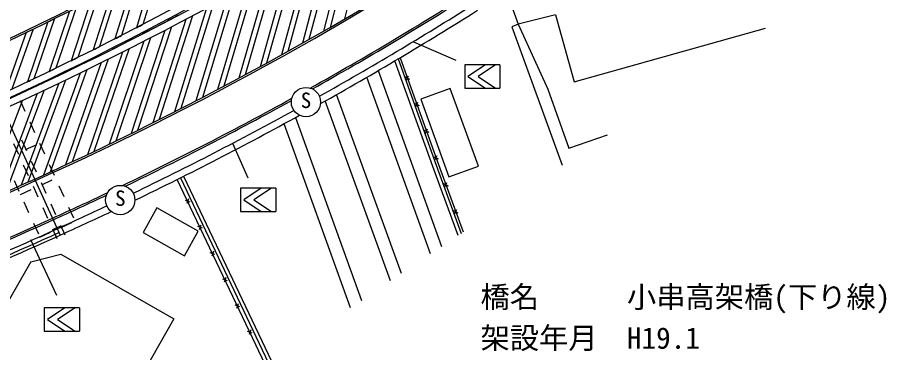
# Model space of a CAD drawing. Units: millimetres, scale not verified. Extents: x 40000 to 680000, y 20000 to 380000.
# Drawn here: x 466617 to 541336, y 238781 to 267347 of the extents above; entities that cross this region are included whole.
import ezdxf
from ezdxf.enums import TextEntityAlignment as Align

# ---------------------------------------------------------------- set-up
doc = ezdxf.new("R2010")
doc.units = ezdxf.units.MM
doc.header["$LTSCALE"] = 1000
doc.linetypes.add('CHAIN', pattern=[18.5, 12, -1.5, 3.5, -1.5])
for name, color, linetype, lineweight in [('M-BGD', 7, 'Continuous', 25), ('M-BMK', 2, 'CHAIN', 13), ('M-STR-HTXT', 7, 'Continuous', 13), ('M-STR-STR1', 1, 'Continuous', 25), ('M-STR-STRC', 7, 'Continuous', 25), ('M-STR-STRD', 171, 'Continuous', 25)]:
    doc.layers.add(name, color=color, linetype=linetype, lineweight=lineweight)
doc.styles.add('ＭＳ ゴシック', font='')
doc.styles.get('ＭＳ ゴシック').set_extended_font_data('MS Gothic')

msp = doc.modelspace()

# ---------------------------------------------------------------- linework, layer by layer
at = {"layer": 'M-BGD'}
for p, q in [((496791, 276232), (494549, 267224)), ((495064, 275176), (492757, 266187)), ((495613, 275510), (493302, 266500)), ((493881, 274463), (491505, 265472)), ((493329, 274133), (490958, 265163)), ((491587, 273103), (489152, 264152)), ((492141, 273429), (489701, 264457)), ((489837, 272085), (487338, 263154)), ((490394, 272407), (487889, 263455)), ((478340, 271650), (476775, 266474)), ((478900, 271951), (477332, 266763)), ((488639, 271398), (486071, 262467)), ((476529, 270688), (474925, 265524)), ((477091, 270985), (475484, 265809)), ((488080, 271080), (485517, 262169)), ((474710, 269740), (473068, 264588)), ((475275, 270033), (473630, 264869)), ((486316, 270088), (483690, 261198)), ((486877, 270402), (484245, 261491)), ((473452, 269094), (471768, 263943)), ((484545, 269109), (481855, 260239)), ((485109, 269419), (482412, 260529)), ((508369, 269551), (509371, 266784)), ((472885, 268806), (471205, 263666)), ((483333, 268448), (480573, 259580)), ((471053, 267885), (469334, 262758)), ((471622, 268169), (469900, 263030)), ((482767, 268142), (480013, 259294)), ((512544, 267579), (509371, 266784)), ((512544, 267579), (514138, 261867)), ((469214, 266978), (467457, 261863)), ((469785, 267258), (468024, 262132)), ((480982, 267188), (478165, 258363)), ((481550, 267490), (478727, 258644)), ((509371, 266784), (508841, 266547)), ((509371, 266784), (511906, 261244)), ((467368, 266084), (465573, 260983)), ((467942, 266360), (466143, 261248)), ((479190, 266248), (476310, 257444)), ((479760, 266545), (476874, 257722)), ((508841, 266547), (513131, 254756)), ((514138, 261867), (530480, 266428)), ((477391, 265320), (474449, 256539)), ((477964, 265613), (475014, 256813)), ((476161, 264694), (473149, 255917)), ((474351, 263789), (471276, 255035)), ((475586, 264405), (472581, 255648)), ((499112, 263817), (502375, 254753)), ((499287, 263921), (502563, 254821)), ((473774, 263503), (470707, 254770)), ((502093, 254651), (498849, 263662)), ((471956, 262615), (468826, 253906)), ((472535, 262896), (469398, 254167)), ((497417, 262819), (502826, 247822)), ((499716, 262284), (500100, 262104)), ((499818, 262002), (499999, 262386)), ((470132, 261739), (466938, 253049)), ((470712, 262016), (467512, 253309)), ((501885, 247189), (496450, 262256)), ((468301, 260877), (465041, 252202)), ((468884, 261150), (465617, 252458)), ((499403, 245519), (493867, 260776)), ((503564, 261294), (501046, 260376)), ((505974, 254679), (503563, 261296)), ((511906, 261244), (513701, 256208)), ((467049, 260297), (463717, 251620)), ((466833, 260266), (467249, 259356)), ((498463, 244886), (492896, 260229)), ((500635, 259733), (500815, 260117)), ((501046, 260376), (503456, 253762)), ((500533, 260016), (500917, 259835)), ((490357, 258821), (495993, 243225)), ((467664, 258447), (468079, 257537)), ((495052, 242592), (489380, 258288)), ((501452, 257465), (501632, 257849)), ((501350, 257747), (501734, 257566)), ((513701, 256208), (516990, 257352)), ((466284, 256592), (466699, 255683)), ((466966, 256905), (467381, 255995)), ((467311, 256088), (468221, 256503)), ((468494, 256627), (468909, 255717)), ((502268, 255196), (502449, 255580)), ((467796, 255085), (468211, 254176)), ((469324, 254808), (469739, 253898)), ((502167, 255478), (502551, 255298)), ((502563, 254821), (504662, 249057)), ((467114, 254773), (467529, 253863)), ((504235, 248770), (502093, 254651)), ((502375, 254753), (504491, 248942)), ((503456, 253762), (505974, 254679)), ((466322, 253438), (466737, 252528)), ((468681, 253085), (469591, 253500)), ((487792, 237707), (480264, 253542)), ((480533, 253676), (488044, 237876)), ((480801, 253811), (488296, 238046)), ((466861, 252255), (467771, 252670)), ((467944, 252953), (468359, 252044)), ((468626, 253266), (469041, 252356)), ((470154, 252988), (470569, 252078)), ((503000, 253182), (503385, 253002)), ((503103, 252900), (503282, 253284)), ((481220, 251881), (481078, 251481)), ((467152, 251618), (467567, 250708)), ((468774, 251134), (469190, 250224)), ((469456, 251446), (469871, 250537)), ((470984, 251168), (471400, 250259)), ((478516, 251115), (477335, 249026)), ((482050, 249118), (478516, 251115)), ((481349, 251610), (480949, 251752)), ((503840, 250876), (504225, 250697)), ((503943, 250594), (504122, 250979)), ((467982, 249799), (468397, 248889)), ((470286, 249627), (470659, 248809)), ((470341, 249446), (471251, 249861)), ((482283, 249645), (482141, 249245)), ((468522, 248616), (469432, 249031)), ((469605, 249314), (469977, 248499)), ((477335, 249026), (480869, 247028)), ((480869, 247028), (482050, 249118)), ((482412, 249374), (482012, 249516)), ((483346, 247409), (483204, 247009)), ((467760, 246520), (470331, 247173)), ((470331, 247173), (479980, 241652)), ((483475, 247138), (483075, 247280)), ((467760, 246520), (455839, 225811)), ((484409, 245173), (484267, 244774)), ((484538, 244902), (484138, 245045)), ((485472, 242937), (485330, 242538)), ((485601, 242667), (485201, 242809)), ((479980, 241652), (467139, 219346)), ((486535, 240702), (486393, 240302)), ((486663, 240431), (486264, 240573))]:
    msp.add_line(p, q, dxfattribs=at)
for centre, radius, start, end in [((348413, 514191), 275000, 294.67004, 314.73961), ((348413, 514191), 275150, 294.67004, 314.73952), ((349970, 514964), 286842, 294.31857, 314.40333), ((349970, 514964), 286992, 294.31857, 314.40342), ((349961, 514951), 290500, 299.18414, 302.37643), ((349961, 514951), 290650, 299.20852, 302.3325), ((349966, 514970), 291500, 299.2492, 302.24344), ((348413, 514191), 275150, 296.04232, 296.17484), ((348413, 514191), 279000, 297.39208, 297.52101), ((348413, 514191), 275150, 295.61531, 295.74783), ((348413, 514191), 279000, 296.96507, 297.094), ((348413, 514191), 279000, 296.53806, 296.66699), ((348413, 514191), 279000, 296.11105, 296.23998), ((348413, 514191), 279000, 295.68404, 295.81297), ((348413, 514191), 279000, 295.25704, 295.38596), ((349961, 514951), 290500, 295.62233, 298.83034), ((349961, 514951), 290650, 295.65796, 298.80596), ((349966, 514970), 291500, 295.72691, 298.75986), ((348875, 514824), 287167, 288.05925, 294.52908), ((348875, 514824), 287317, 288.05925, 294.52908), ((349961, 514951), 290500, 294.32023, 295.34558), ((349961, 514951), 290650, 294.32023, 295.30994), ((349966, 514970), 291500, 294.31515, 295.23593), ((348866, 514811), 290824, 292.13324, 294.53075), ((348866, 514811), 290974, 292.16969, 294.53075), ((353997, 503596), 279374, 294.44861, 294.60243), ((348871, 514830), 291824, 292.2403, 294.52553), ((348871, 514830), 292174, 292.23365, 294.52553)]:
    msp.add_arc(centre, radius, start, end, dxfattribs=at)
at = {"layer": 'M-BMK'}
msp.add_arc((348883, 514785), 280000, 287.98259, 314.46025, dxfattribs=at)
at = {"layer": 'M-STR-STR1'}
msp.add_line((459983, 271305), (470256, 248789), dxfattribs=at)
for centre, radius, start, end in [((349966, 514970), 292100, 299.20565, 302.26139), ((349966, 514970), 292100, 295.70166, 298.8034), ((349966, 514970), 292100, 294.31515, 295.26117), ((348871, 514830), 292424, 292.2161, 294.52553)]:
    msp.add_arc(centre, radius, start, end, dxfattribs=at)
at = {"layer": 'M-STR-STRC'}
for p, q in [((500430, 265273), (504046, 263711)), ((507816, 263310), (504816, 263310)), ((504816, 263310), (504816, 261310)), ((506585, 263310), (505085, 262310)), ((507446, 263310), (505946, 262310)), ((507816, 263310), (507816, 261310)), ((505085, 262310), (506585, 261310)), ((505946, 262310), (507446, 261310)), ((504816, 261310), (507816, 261310)), ((484978, 256643), (486293, 253684)), ((488665, 252790), (485665, 252790)), ((485665, 252790), (485665, 250790)), ((487434, 252790), (485934, 251790)), ((488295, 252790), (486795, 251790)), ((488665, 252790), (488665, 250790)), ((485934, 251790), (487434, 250790)), ((486795, 251790), (488295, 250790)), ((485665, 250790), (488665, 250790)), ((467717, 248423), (469936, 243656)), ((471898, 242598), (468898, 242598)), ((468898, 242598), (468898, 240598)), ((470667, 242598), (469167, 241598)), ((471528, 242598), (470028, 241598)), ((471898, 242598), (471898, 240598)), ((469167, 241598), (470667, 240598)), ((470028, 241598), (471528, 240598)), ((468898, 240598), (471898, 240598))]:
    msp.add_line(p, q, dxfattribs=at)
for centre in [(491251, 260132), (475395, 251783)]:
    msp.add_circle(centre, 1250, dxfattribs=at)
at = {"layer": 'M-STR-STRD'}
for centre, radius, start, end in [((348419, 514210), 279000, 294.66496, 314.73385), ((348419, 514210), 279600, 294.66266, 314.73353), ((349808, 514844), 279650, 294.34973, 314.43958)]:
    msp.add_arc(centre, radius, start, end, dxfattribs=at)
at = {"layer": 'M-STR-STRD', "color": 5}
msp.add_arc((349813, 514838), 280242, 294.35353, 314.44014, dxfattribs=at)

# ---------------------------------------------------------------- texts
at = {"layer": 'M-STR-HTXT', "style": 'ＭＳ ゴシック'}
for s, p in [('橋名\u3000\u3000\u3000小串高架橋(下り線)', (506155, 243513)), ('架設年月\u3000H19.1', (506155, 240013))]:
    msp.add_text(s, height=1833, dxfattribs=at).set_placement(p, align=Align.MIDDLE_LEFT)
at = {"layer": 'M-STR-STRC', "style": 'ＭＳ ゴシック'}
for p in [(491251, 259232), (475395, 250883)]:
    msp.add_text('S', height=1320, dxfattribs=at).set_placement(p, align=Align.BOTTOM_CENTER)

doc.saveas('drawing.dxf')
